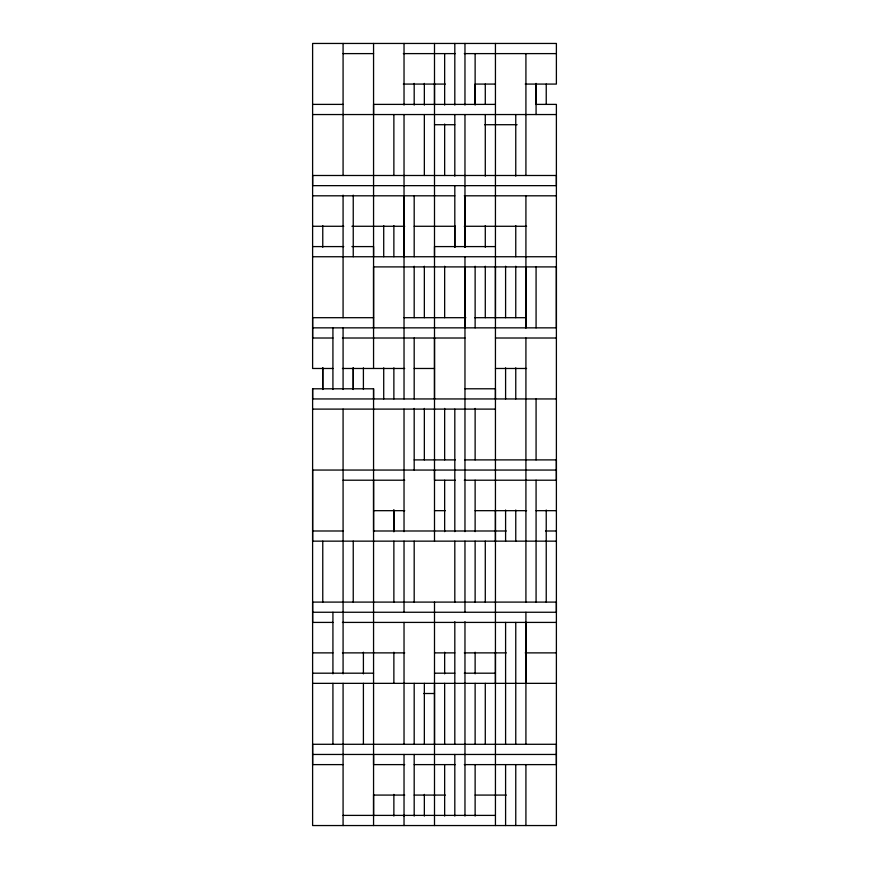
<?xml version="1.0" encoding="UTF-8"?>
<svg xmlns="http://www.w3.org/2000/svg" width="869" height="869" viewBox="0 0 869 869"><rect width="100%" height="100%" fill="white"/><g stroke="black" fill="none" stroke-linecap="round" stroke-linejoin="round"><path stroke-width="1.3" d="M373.561 825.55L373.561 388.791L312.612 388.791L312.612 398.947L556.388 398.947M332.925 389.475L332.925 327.852M343.081 389.475L343.081 327.852M373.561 816.067L373.561 794.396M373.561 754.455L373.561 764.611L404.704 764.611M373.561 531.665L373.561 480.209M373.561 398.947L373.561 388.791M373.561 327.852L373.561 266.902L556.388 266.902L556.388 327.852L312.612 327.852M373.561 256.746L373.561 246.59L351.891 246.59M373.561 114.545L373.561 104.389L495.439 104.389M404.031 825.55L404.031 815.394M404.031 612.254L404.031 541.148M404.031 256.746L404.031 195.807M434.5 744.288L434.5 683.349M434.5 470.053L434.5 480.209L455.258 480.209M434.5 398.947L434.5 338.008M434.5 256.746L434.5 246.59L495.439 246.59M434.5 105.073L434.5 83.402M454.813 409.103L454.813 531.665M454.813 185.651L454.813 247.274L454.813 225.603M464.969 612.254L464.969 541.148M464.969 327.852L464.969 266.902M475.126 104.389L475.126 84.076L495.439 84.076M495.439 683.349L495.439 652.206M495.439 541.148L495.439 510.005M495.439 398.947L495.439 388.791L464.969 388.791M495.439 318.369L495.439 266.902M525.919 683.349L525.919 622.41M525.919 266.902L525.919 327.852L525.919 195.807M536.075 327.852L536.075 266.902M536.075 104.389L536.075 84.076M343.081 53.606L373.561 53.606M403.346 53.606L455.258 53.606M464.296 53.606L556.388 53.606M403.346 84.076L445.33 84.076M525.234 84.076L556.388 84.076L556.388 43.45L312.612 43.45L312.612 368.478L332.925 368.478M312.612 104.389L343.081 104.389M535.63 104.389L556.388 104.389L556.388 825.55L312.612 825.55L312.612 388.791M312.612 114.545L556.388 114.545M434.5 124.712L454.813 124.712M484.609 124.712L517.109 124.712M312.612 195.807L454.813 195.807M464.296 195.807L556.388 195.807M312.612 226.277L343.766 226.277M351.891 226.277L404.704 226.277M414.187 226.277L454.813 226.277M464.296 226.277L526.592 226.277M312.612 246.59L343.766 246.59M312.612 256.746L556.388 256.746M373.561 317.696L312.612 317.696L312.612 338.008L332.925 338.008M404.031 317.696L465.86 317.696M474.691 317.696L525.919 317.696M342.408 338.008L464.969 338.008M495.439 338.008L556.388 338.008M342.408 368.478L404.704 368.478M414.187 368.478L434.5 368.478M495.439 368.478L526.592 368.478M312.612 409.103L495.439 409.103M414.187 459.897L455.258 459.897M464.535 459.897L556.388 459.897L556.388 480.209L464.296 480.209M556.388 470.053L312.612 470.053L312.612 541.148L556.388 541.148M343.081 480.209L404.704 480.209M373.561 510.679L404.704 510.679M434.5 510.679L445.33 510.679M475.126 510.679L526.592 510.679M536.075 510.679L556.388 510.679M312.612 530.992L343.081 530.992M373.561 530.992L506.279 530.992M545.547 530.992L556.388 530.992M312.612 612.254L556.388 612.254L556.388 602.098L312.612 602.098L312.612 622.41L332.925 622.41M342.408 622.41L556.388 622.41M312.612 652.88L332.925 652.88M342.408 652.88L404.704 652.88M434.5 652.88L454.813 652.88M464.296 652.88L506.279 652.88M525.234 652.88L556.388 652.88M312.612 673.193L373.561 673.193M434.5 673.193L454.813 673.193M464.296 673.193L495.439 673.193M312.612 683.349L556.388 683.349M423.67 693.505L434.5 693.505M312.612 754.455L556.388 754.455M343.081 764.611L312.612 764.611L312.612 744.288L556.388 744.288L556.388 764.611L464.296 764.611M414.187 764.611L455.258 764.611M373.561 795.081L404.704 795.081M414.187 795.081L445.33 795.081M475.126 795.081L506.279 795.081M343.081 815.394L495.439 815.394M546.232 84.076L546.232 104.389M546.232 510.005L546.232 602.098M536.075 83.402L536.075 114.545M536.075 398.947L536.075 459.897M536.075 480.209L536.075 602.098M525.919 53.606L525.919 175.495M525.919 338.008L525.919 602.098M525.919 612.254L525.919 744.288M525.919 764.611L525.919 825.55M515.762 114.545L515.762 176.168M515.762 225.603L515.762 256.746M515.762 266.229L515.762 317.696M515.762 367.804L515.762 398.947M515.762 510.005L515.762 541.148M515.762 622.41L515.762 744.288M515.762 764.611L515.762 825.55M505.595 266.229L505.595 317.696M505.595 367.804L505.595 398.947M505.595 510.005L505.595 541.148M505.595 622.41L505.595 744.288M505.595 764.611L505.595 825.55M495.439 43.45L495.439 825.55M485.282 84.076L485.282 104.389M485.282 114.545L485.282 176.168M485.282 225.603L485.282 247.274M485.282 266.229L485.282 317.696M485.282 541.148L485.282 602.098M485.282 683.349L485.282 744.288M475.126 53.606L475.126 105.073M475.126 266.229L475.126 327.852M475.126 408.43L475.126 459.897M475.126 480.209L475.126 531.665M475.126 541.148L475.126 602.098M475.126 652.206L475.126 673.866M475.126 683.349L475.126 744.288M475.126 764.611L475.126 816.067M464.969 43.45L464.969 105.073M464.969 114.545L464.969 247.274L464.969 195.807M464.969 256.746L464.969 531.665M464.969 621.726L464.969 816.067M454.813 43.45L454.813 105.073M454.813 114.545L454.813 176.168M454.813 541.148L454.813 602.098M454.813 621.726L454.813 744.288M454.813 754.455L454.813 816.067M444.656 53.606L444.656 105.073M444.656 124.028L444.656 175.495M444.656 266.229L444.656 317.696M444.656 408.43L444.656 459.897M444.656 480.209L444.656 531.665M444.656 652.206L444.656 673.866M444.656 683.349L444.656 744.288M444.656 764.611L444.656 816.067M434.5 43.45L434.5 541.148M434.5 602.098L434.5 825.55M424.344 83.402L424.344 105.073M424.344 114.545L424.344 175.495M424.344 266.229L424.344 317.696M424.344 408.43L424.344 459.897M424.344 683.349L424.344 744.288M424.344 794.396L424.344 816.067M414.187 83.402L414.187 105.073M414.187 195.807L414.187 256.746M414.187 266.229L414.187 317.696M414.187 338.008L414.187 398.947M414.187 408.43L414.187 470.053M414.187 541.148L414.187 602.098M414.187 683.349L414.187 744.288M414.187 754.455L414.187 816.067M404.031 43.45L404.031 105.073M404.031 114.545L404.031 398.947M404.031 409.103L404.031 531.665M404.031 622.41L404.031 744.288M404.031 754.455L404.031 816.067M393.874 114.545L393.874 175.495M393.874 225.603L393.874 256.746M393.874 367.804L393.874 398.947M393.874 541.148L393.874 602.098M393.874 652.206L393.874 683.349M393.874 794.396L393.874 816.067M383.718 225.603L383.718 256.746M383.718 367.804L383.718 398.947M373.561 43.45L373.561 368.478M363.405 367.804L363.405 389.475M363.405 652.206L363.405 673.866M363.405 683.349L363.405 744.288M353.238 195.134L353.238 256.746M353.238 541.148L353.238 602.098M343.081 43.45L343.081 175.495M343.081 195.134L343.081 317.696M343.081 409.103L343.081 673.866M343.081 683.349L343.081 825.55M332.925 612.254L332.925 673.866M332.925 683.349L332.925 744.288M322.768 225.603L322.768 247.274M322.768 541.148L322.768 602.098M312.612 175.495L312.612 185.651L556.388 185.651L556.388 175.495L312.612 175.495M322.768 367.804L322.768 389.475L322.768 367.804M353.238 367.804L353.238 389.475L353.238 367.804M393.874 510.005L393.874 531.665L393.874 510.005"/></g></svg>
